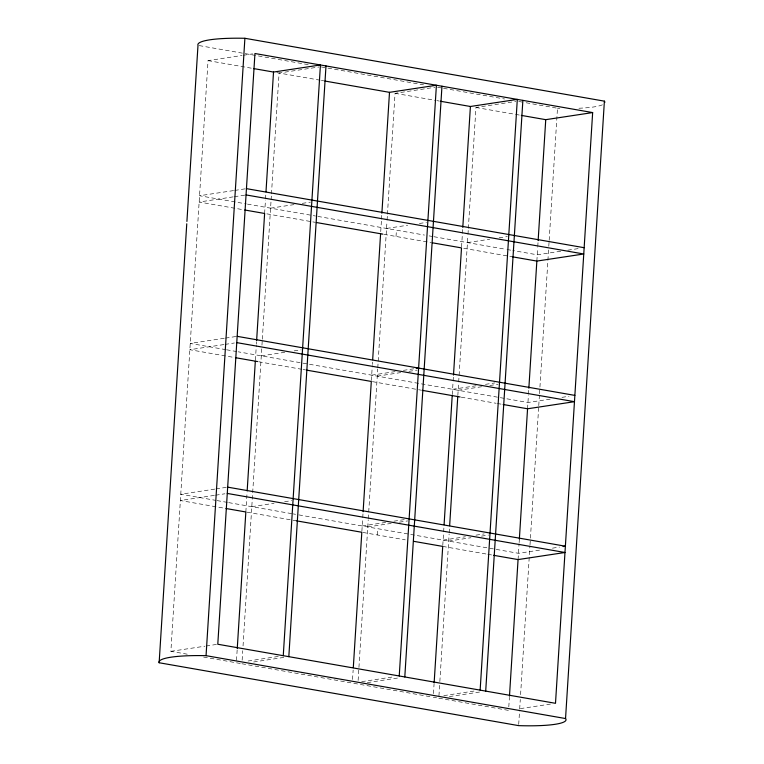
<?xml version="1.0" encoding="UTF-8"?>
<svg xmlns="http://www.w3.org/2000/svg" width="764" height="764" viewBox="0 0 764 764"><rect width="100%" height="100%" fill="white"/><g stroke="black" fill="none" stroke-linecap="round" stroke-linejoin="round"><path stroke-width="0.57" stroke-dasharray="3.82 2.86" d="M187.247 654.194L170.878 651.329L208.037 60.604L242.054 55.466M236.506 660.411L237.174 649.725M245.846 511.976L247.135 491.472M255.396 360.121L256.322 345.376M256.398 344.182L256.551 341.804M264.621 213.471L265.461 200.072M265.538 198.888L265.834 194.142M242.14 660.191L242.732 650.699M243.038 645.943L261.88 346.35M261.957 345.156L262.253 340.4M262.329 339.216L271.029 201.047M271.096 199.862L271.401 195.116M271.468 193.932L279.08 73.029L318.951 67.003M352.548 679.502L353.149 670.009M361.878 531.209L362.661 518.861M362.738 517.677L363.034 512.94M371.371 380.396L372.297 365.66M372.374 364.466L372.526 362.088M380.73 231.654L381.437 220.357M381.513 219.172L381.809 214.426M358.115 680.476L358.86 668.605M358.937 667.411L368.219 519.835M368.296 518.651L377.712 369.002M377.779 367.818L386.995 221.331M387.071 220.147L387.377 215.4M387.443 214.216L395.055 93.313L434.926 87.287M377.244 534.953L377.636 528.669M396.029 236.448L396.421 230.165M433.455 693.655L434.057 684.152M442.786 545.362L443.569 533.014M443.636 531.83L444.008 525.909M452.278 394.549L453.052 382.181M453.128 380.997L453.424 376.241M461.571 246.858L462.344 234.51M462.421 233.326L462.717 228.579M438.947 695.813L439.768 682.749M439.844 681.564L449.127 533.988M449.203 532.804L449.576 526.883M457.837 395.523L458.62 383.156M458.686 381.971L467.902 235.474M467.979 234.29L468.275 229.553M468.351 228.369L475.962 107.466L515.834 101.44M508.805 706.834L509.407 697.331M518.068 559.582L519.062 543.825M519.138 542.641L519.358 539.088M527.561 408.778L528.401 395.36M528.478 394.176L528.85 388.227M536.853 261.078L537.694 247.679M537.77 246.495L538.066 241.758M518.708 724.434L519.606 710.167M519.682 708.973L520.284 699.461M520.58 694.696L529.939 546.002M530.006 544.818L538.696 406.83M538.763 405.636L539.441 394.931M539.518 393.737L548.724 247.421M548.791 246.237L549.096 241.481M549.173 240.288L557.481 108.249L524.581 102.491M243.219 55.285L252.607 53.872M233.545 190.589L199.538 195.737L246.304 203.912M234.72 190.417L245.273 188.823M233.154 196.873L199.146 202.021L243.573 209.785M234.328 196.701L244.881 195.107M270.58 208.161L294.035 204.609M302.238 203.367L310.451 202.135M386.555 228.436L407.661 225.246M419.388 223.48L426.427 222.41M467.463 242.589L489.743 239.227M499.121 237.805L507.334 236.563M560.7 251.251L537.245 254.794L512.816 250.525M567.738 250.191L580.64 248.243M224.253 338.29L190.246 343.428L225.323 349.559M225.428 338.108L235.98 336.513M223.862 344.574L189.854 349.711L234.281 357.485M225.036 344.392L234.414 342.979M261.288 355.852L284.743 352.309M294.121 350.886L301.159 349.826M371.696 375.162L395.15 371.619M403.363 370.378L416.265 368.429M377.263 376.136L400.718 372.593M408.921 371.352L417.134 370.11M452.603 389.315L476.058 385.772M485.446 384.349L494.824 382.936M458.171 390.289L481.626 386.737M489.829 385.505L498.042 384.263M550.233 399.123L527.953 402.494L238.187 351.812M561.96 397.347L568.999 396.287M214.77 489.103L180.762 494.241L215.84 500.372M215.945 488.922L226.497 487.327M214.369 495.378L180.361 500.525L224.797 508.289M215.543 495.206L224.931 493.783M251.795 506.666L274.075 503.295M284.638 501.7L291.667 500.64M362.212 525.976L385.667 522.433M393.88 521.191L404.433 519.596M367.771 526.95L391.225 523.397M399.438 522.165L407.642 520.924M443.12 540.119L465.4 536.758M475.953 535.163L484.166 533.921M448.678 541.093L470.958 537.732M481.511 536.137L488.549 535.067M539.575 550.109L518.469 553.298L296.728 514.525M552.477 548.16L559.515 547.1M170.878 651.329L204.886 646.191M206.06 646.019L216.613 644.424M248.08 661.013L278.573 656.4M253.638 661.987L284.132 657.374M361.706 681.65L393.374 676.866M367.274 682.624L398.932 677.84M443.788 695.622L475.456 690.837M449.347 696.596L481.014 691.812M520.313 708.62L551.971 703.835M199.165 45.582L309.592 64.892M321.338 66.945L423.552 84.823M437.648 87.287L442.346 88.108M443.521 88.318L504.612 99.005M518.708 101.469L523.407 102.29M208.037 60.604L252.473 68.378M276.854 72.637L320.192 80.22M321.367 80.421L323.716 80.831M395.055 93.313L435.623 100.409M436.788 100.609L439.099 101.02M475.962 107.466L514.344 114.18M515.509 114.38L520.16 115.192M247.479 204.122L315.513 216.011M317.853 216.422L424.478 235.073M429.158 235.895L432.663 236.506M433.837 236.706L505.844 249.303M507 249.503L511.66 250.325M266.846 213.853L311.664 221.694M312.81 221.894L315.121 222.295M383.929 234.338L431.106 242.589M463.729 248.29L512.424 256.809M226.497 349.769L237.012 351.612M258.662 361.744L302 369.327M303.174 369.528L305.524 369.938M372.412 381.637L417.44 389.516M418.596 389.716L420.916 390.127M461.265 397.184L496.151 403.287M497.316 403.488L501.967 404.299M217.005 500.582L227.529 502.416M228.694 502.626L292.125 513.714M293.281 513.914L295.582 514.325M246.953 512.166L296.337 520.809M362.929 532.451L405.302 539.861M442.719 546.403L486.668 554.091M487.833 554.301L492.484 555.113M203.616 657.059L240.803 663.563M241.911 663.754L432.08 697.016M433.236 697.217L436.569 697.799M438.794 698.191L508.585 710.396M602.424 104.783A57.758 8.939 3.6 0 1 577.813 108.278M559.859 108.316A57.758 8.939 3.6 0 1 557.481 108.249"/><path stroke-width="1.15" d="M186.913 221.426L197.991 45.372A62.486 9.665 3.6 0 1 244.9 38.286L604.391 101.154L565.541 718.542A57.758 8.939 3.6 0 1 518.632 725.628L159.141 662.751L186.76 223.804M159.141 662.751A62.486 9.665 3.6 0 1 206.051 655.665L244.9 38.286M237.251 648.531L245.846 511.976L225.963 508.499M247.202 490.287L255.329 361.162M256.618 340.62L264.621 213.471L244.747 209.995M265.987 191.774L273.522 72.055L320.431 64.969L283.263 655.693M288.821 656.668L325.989 65.943M353.302 667.631L361.811 532.26L296.337 520.809M363.11 511.756L371.304 381.446L306.698 370.148M372.67 359.71L380.596 233.755M381.885 213.242L389.497 92.339L436.406 85.253L399.238 675.978M404.796 676.952L441.964 86.227M434.133 682.968L442.719 546.403L413.496 541.294M444.085 524.725L452.212 395.599M453.501 375.057L461.504 247.899L432.271 242.79M462.793 227.395L470.404 106.492L517.314 99.396L480.145 690.131M449.643 525.699L457.77 396.573M485.703 691.105L522.872 100.37M509.473 696.147L518.068 559.582L564.978 552.496L227.271 493.429M519.358 539.088L527.561 408.778L574.471 401.683L236.764 342.625M528.85 388.227L536.853 261.078L583.763 253.992L246.056 194.925M538.142 240.574L545.744 119.671L592.654 112.575L555.495 703.31L217.788 644.243L254.947 53.518L592.654 112.575M416.265 368.429L418.615 368.076M563.03 546.566L565.379 546.212L227.672 487.146M253.638 68.579L273.522 72.055M324.891 81.041L389.497 92.339M440.265 101.22L470.404 106.492M521.325 115.393L545.744 119.671M246.447 188.641L584.154 247.708M316.286 222.505L382.821 234.137M512.424 256.809L536.853 261.078M237.155 336.341L574.862 395.399M235.455 357.686L257.554 361.553M422.072 390.328L460.1 396.974M503.132 404.5L527.561 408.778M493.639 555.313L518.068 559.582M206.051 655.665L565.541 718.542M604.391 101.154A57.758 8.939 3.6 0 1 604.868 102.319"/></g></svg>
